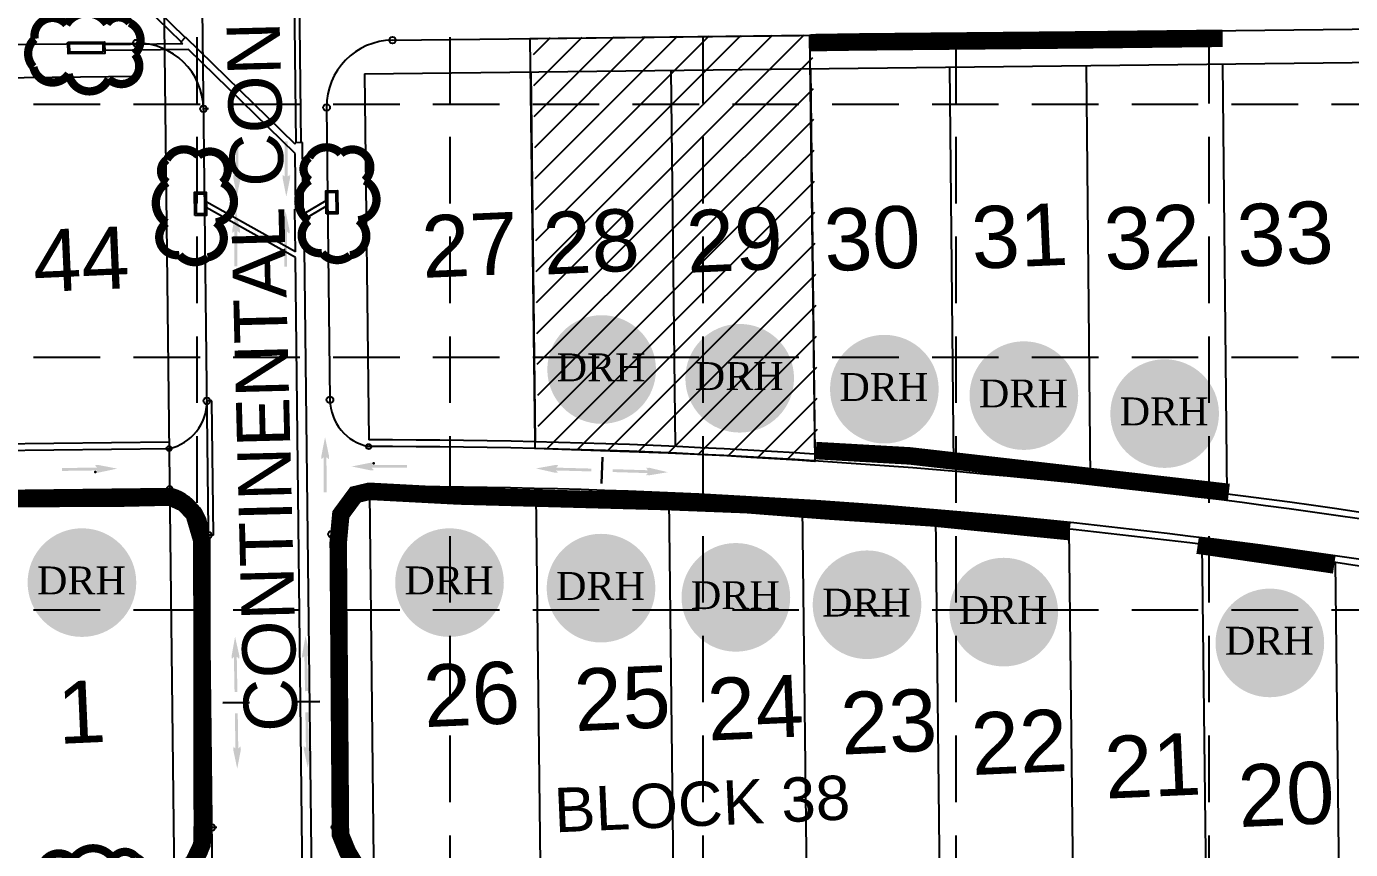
# Model space of a CAD drawing. Header units: feet. Extents: x 6037 to 11520, y 4436 to 7866.
# Drawn here: x 8891.8 to 9339.5, y 7096.5 to 7374.8 of the extents above; entities that cross this region are included whole.
import ezdxf
from ezdxf.enums import TextEntityAlignment as Align

# ---------------------------------------------------------------- set-up
doc = ezdxf.new("R2010")
doc.units = ezdxf.units.FT
doc.header["$LTSCALE"] = 0.4
doc.header["$MEASUREMENT"] = 0
doc.linetypes.add('DASHED2', pattern=[0.375, 0.25, -0.125])
doc.linetypes.add('HIDDEN', pattern=[0.375, 0.25, -0.125])
for name, color, linetype in [('1 BLOCK NUMBER', 7, 'Continuous'), ('1 DR HORTON LOT', 7, 'Continuous'), ('1 EROSION BLANKET', 84, 'Continuous'), ('1 LOT NUMBER', 7, 'Continuous'), ('1 SODDED LOT', 2, 'Continuous'), ('1 STREET NAMES', 7, 'Continuous'), ('BASE', 7, 'Continuous'), ('grid', 254, 'HIDDEN'), ('LOTLINE', 7, 'Continuous'), ('PAVING', 7, 'Continuous'), ('ROW', 7, 'Continuous'), ('STORM', 7, 'Continuous'), ('STORM INLET', 7, 'Continuous')]:
    doc.layers.add(name, color=color, linetype=linetype)
doc.styles.add('DRHorton', font='dutcheb.ttf')
doc.styles.get("Standard").update_dxf_attribs({"font": 'ARIAL.TTF'})

# ---------------------------------------------------------------- blocks, each defined once
blk = doc.blocks.new('DRHorton')
h = blk.add_hatch(color=1)
h.paths.add_polyline_path([(78.7, 25.78, 1), (40.43, 25.78, 1)])
h.paths.add_polyline_path([(42.33, 17.91), (76.5, 17.91), (76.5, 34.87), (42.33, 34.87)], flags=24)
at = {"layer": 'BASE', "color": 176, "style": 'DRHorton'}
blk.add_text('DRH', height=9.814, dxfattribs=at).set_placement((59.39, 21.64), align=Align.CENTER)

msp = doc.modelspace()

# ---------------------------------------------------------------- hatches: boundary and pattern name
at = {"layer": '1 SODDED LOT'}
h = msp.add_hatch(dxfattribs=at)
h.set_pattern_fill('ANSI31', color=256, scale=60, style=0)
h.set_pattern_definition([(45, (1.0404, 0.2035), (-5.303301, 5.303301), [])])
h.paths.add_polyline_path([(9008.53, 6974.6), (9134.42, 6967.02), (9133.47, 6956.6), (9131.54, 6937.33), (9130.69, 6928.96), (9129.74, 6922.29), (8995.12, 6930.23), (8990.65, 6930.54), (8994.47, 6960.2), (8995.63, 6975.46)])
h.paths.add_polyline_path([(9433.17, 6958.76), (9434.56, 6821.06), (9481.59, 6807.52), (9503.83, 6801), (9527.2, 6795.3), (9525.52, 6937.37), (9495.09, 6947.16), (9463.79, 6959.09), (9432.98, 6970.84)])
h.paths.add_polyline_path([(10047.33, 5834.32), (10182.01, 5824.91), (10185.54, 5875.24), (10048.62, 5885.03), (10045.07, 5834.52)])
h.paths.add_polyline_path([(10015.61, 5592.88), (10151.56, 5562.68), (10159.65, 5603.99), (10164.04, 5630.25), (10025.39, 5652.24), (10020.74, 5627.8), (10017.92, 5612.96), (10013.47, 5593.46)])
h.paths.add_polyline_path([(10001.02, 5534.4), (10134.33, 5496.27), (10117.37, 5440.96), (10113.17, 5430.26), (9981.25, 5477.53), (9986.71, 5493.88), (9998.81, 5534.75)])
h.paths.add_polyline_path([(8799.81, 5797.59), (8937.91, 5755.17), (8938.9, 5756.45), (8958.34, 5776.68), (8971.05, 5789.68), (8987.33, 5807.76), (8991.83, 5813.31), (8833.38, 5856.27), (8823.88, 5843.5), (8818.25, 5836.24), (8806.07, 5822.02), (8789.55, 5805.99)])
h.paths.add_polyline_path([(9300.86, 5666.12), (9335.76, 5647.91), (9418.14, 5605.29), (9427.47, 5598.82), (9416.17, 5581.98), (9407.87, 5566.52), (9399.6, 5547.98), (9398.58, 5545.68), (9270.59, 5612.1), (9260.79, 5617.66), (9264.35, 5619.48), (9272.04, 5625.27), (9278.98, 5632.54), (9285.49, 5642.04), (9296.99, 5660.6), (9299.41, 5664.2)])
h.paths.add_polyline_path([(9340.08, 5715.39), (9464.44, 5650.81), (9471.9, 5665.11), (9485.45, 5691.05), (9497.8, 5716.36), (9366.29, 5768.24), (9363.2, 5761.05), (9353.39, 5741.52), (9342.13, 5722.47), (9338.29, 5716.72)])
h.paths.add_polyline_path([(9575.04, 5805.5), (9699.56, 5777.94), (9697.43, 5767), (9689.85, 5736.06), (9681.15, 5706.88), (9670.6, 5677.08), (9660.32, 5651.86), (9651.88, 5632.23), (9534.79, 5688.63), (9524.72, 5694.73), (9530.18, 5705.7), (9536.33, 5720.39), (9540.47, 5730.38), (9548.04, 5751.39), (9553.09, 5767.16), (9557.74, 5782.44), (9563.95, 5808.53)])
h.paths.add_polyline_path([(9726.84, 5864.8), (9850.23, 5856.11), (9861.56, 5855.03), (9857.07, 5792.94), (9720.09, 5803.4), (9717.86, 5803.51), (9721.19, 5826.2), (9724.62, 5864.88)])
h.paths.add_polyline_path([(8953.4, 6034.44), (8960.95, 6160.21), (8982.9, 6158.85), (9005.64, 6157.5), (8997.66, 6020.48), (8952.71, 6023.22)])
h.paths.add_polyline_path([(8959.68, 6176.03), (8967.87, 6310.87), (8926.31, 6313.26), (8921.04, 6312.92), (8915.32, 6310.92), (8910.33, 6307.6), (8906.7, 6303.25), (8904.1, 6297.98), (8902.96, 6292.11), (8897.01, 6193.57), (8897.65, 6188.07), (8900.03, 6183.13), (8903.86, 6179.3), (8908.93, 6176.9), (8959.51, 6173.84)])
h.paths.add_polyline_path([(9499.02, 6148.72), (9507.23, 6283.66), (9518.73, 6282.1), (9550.35, 6277.76), (9556.25, 6276.32), (9561.3, 6273.54), (9565.54, 6269.55), (9568.56, 6264.64), (9570.23, 6259.15), (9570.43, 6253.33), (9561.8, 6154.72), (9560.55, 6149.13), (9557.71, 6144.74), (9553.75, 6141.56), (9549.07, 6139.73), (9511.31, 6144.43), (9504.23, 6145.25), (9499.03, 6146.07)])
h.paths.add_polyline_path([(9616.4, 6639.76), (9623.9, 6765.68), (9637.72, 6764.23), (9667.99, 6762.45), (9672.71, 6762.18), (9683.29, 6762.04), (9705.81, 6761.75), (9712.07, 6761.79), (9713.53, 6624.57), (9675.56, 6624.82), (9645.77, 6626.2), (9637.69, 6626.58), (9624.42, 6627.76), (9615.7, 6628.44)])
h.paths.add_polyline_path([(9758.38, 6636.24), (9757.19, 6762.27), (9892.09, 6763.63), (9893.75, 6626.41), (9758.46, 6625.12)])
h.paths.add_polyline_path([(10276.02, 6641.94), (10402.1, 6638.45), (10399.41, 6548.36), (10262.19, 6552.34), (10264.77, 6642.37)])
h.paths.add_polyline_path([(10162.18, 6764.13), (10163.55, 6629.1), (10208.43, 6629.06), (10214.14, 6629.7), (10219.62, 6631.8), (10224.34, 6635.28), (10227.99, 6639.82), (10230.35, 6645.12), (10231.28, 6650.89), (10234.09, 6750.49), (10233.44, 6755.78), (10231.28, 6760.36), (10227.77, 6764.09), (10223.32, 6766.55), (10162.12, 6766.38)])
h.paths.add_polyline_path([(9983.41, 6638.56), (9982.19, 6764.52), (10071.97, 6765.47), (10073.53, 6628.21), (9983.46, 6627.25)])
h.paths.add_polyline_path([(10282.43, 6866.9), (10408.37, 6863.35), (10409.72, 6910.83), (10272.54, 6914.57), (10271.15, 6867.18)])
h.paths.add_polyline_path([(10068.44, 6781.19), (10067.14, 6916.19), (10159.96, 6917.12), (10161.91, 6779.88), (10068.46, 6778.92)])
h.paths.add_polyline_path([(9787.01, 6902.09), (9788.35, 6776.07), (9813.49, 6776.33), (9835, 6776.55), (9833.5, 6913.82), (9786.81, 6913.38)])
h.paths.add_polyline_path([(9951.87, 7083.82), (9953.28, 6948.73), (9998.33, 6949.29), (10043.36, 6949.77), (10041.76, 7087.02), (9951.84, 7086.06)])
h.paths.add_polyline_path([(9562.98, 6974.31), (9561.11, 7137.79), (9567.67, 7130.99), (9580.62, 7117.52), (9591.81, 7108.25), (9604.22, 7100.07), (9606.76, 7098.83), (9608.2, 6953.74), (9598.74, 6955.01), (9584.78, 6957.88), (9567.75, 6961.39), (9562.91, 6962.64)])
h.paths.add_polyline_path([(9435.73, 7364), (9435.71, 7375.29), (9481.86, 7375.76), (9483.65, 7182.98), (9466.88, 7186.54), (9459.14, 7188.22), (9453.85, 7189.21), (9448.24, 7190.29), (9442.2, 7191.42), (9437.34, 7192.33)])
h.paths.add_polyline_path([(9064.85, 7234.57), (9063.18, 7371.02), (9157.64, 7372.07), (9159.44, 7227.99), (9159.44, 7227.96), (9153.62, 7228.32), (9137.74, 7229.3), (9129.68, 7229.81), (9109.82, 7230.72), (9073.88, 7232.01), (9064.89, 7232.31)])
h.paths.add_polyline_path([(9061.33, 7539.74), (9061.33, 7541.98), (9107.39, 7542.52), (9109.06, 7405.25), (9062.74, 7404.72)])
at = {"layer": 'PAVING'}
h = msp.add_hatch(color=256, dxfattribs=at)
edge = h.paths.add_edge_path()
edge.add_line((8961.9, 7324.85), (8962.46, 7324.24))
edge.add_line((8962.46, 7324.24), (8962.52, 7336.15))
edge.add_line((8962.52, 7336.15), (8963.49, 7336.15))
edge.add_line((8963.49, 7336.15), (8963.43, 7324.24))
edge.add_line((8963.43, 7324.24), (8964.11, 7324.85))
edge.add_line((8964.11, 7324.85), (8964.11, 7324.85))
edge.add_ellipse((8964.16, 7324.24), major_axis=(0.003, 0.63), ratio=0.285714, start_angle=-125.8315, end_angle=14.4967, ccw=False)
edge.add_line((8964.3, 7323.87), (8964.3, 7323.87))
edge.add_line((8964.3, 7323.87), (8962.94, 7317.43))
edge.add_line((8962.94, 7317.43), (8961.69, 7323.89))
edge.add_line((8961.69, 7323.89), (8961.69, 7323.89))
edge.add_ellipse((8961.84, 7324.25), major_axis=(0.003, 0.63), ratio=0.285714, start_angle=-17.1827, end_angle=124.7269, ccw=False)
edge.add_line((8961.9, 7324.85), (8961.9, 7324.85))
edge.add_line((8961.9, 7324.85), (8961.9, 7324.85))
edge.add_line((8961.9, 7324.85), (8961.9, 7324.85))
h = msp.add_hatch(color=256, dxfattribs=at)
edge = h.paths.add_edge_path()
edge.add_line((8978.57, 7324.67), (8979.14, 7324.06))
edge.add_line((8979.14, 7324.06), (8979.13, 7335.97))
edge.add_line((8979.13, 7335.97), (8980.1, 7335.98))
edge.add_line((8980.1, 7335.98), (8980.11, 7324.07))
edge.add_line((8980.11, 7324.07), (8980.79, 7324.68))
edge.add_line((8980.79, 7324.68), (8980.79, 7324.69))
edge.add_ellipse((8980.84, 7324.08), major_axis=(-0.001, 0.63), ratio=0.285714, start_angle=-125.8315, end_angle=14.4967, ccw=False)
edge.add_line((8980.98, 7323.71), (8980.98, 7323.71))
edge.add_line((8980.98, 7323.71), (8979.66, 7317.26))
edge.add_line((8979.66, 7317.26), (8978.37, 7323.71))
edge.add_line((8978.37, 7323.71), (8978.38, 7323.71))
edge.add_ellipse((8978.52, 7324.07), major_axis=(-0.001, 0.63), ratio=0.285714, start_angle=-17.1827, end_angle=124.7269, ccw=False)
edge.add_line((8978.58, 7324.67), (8978.57, 7324.67))
edge.add_line((8978.57, 7324.67), (8978.57, 7324.67))
edge.add_line((8978.57, 7324.67), (8978.57, 7324.67))
h = msp.add_hatch(color=256, dxfattribs=at)
edge = h.paths.add_edge_path()
edge.add_line((8961.58, 7305.04), (8962.14, 7305.65))
edge.add_line((8962.14, 7305.65), (8962.12, 7293.74))
edge.add_line((8962.12, 7293.74), (8963.09, 7293.74))
edge.add_line((8963.09, 7293.74), (8963.11, 7305.65))
edge.add_line((8963.11, 7305.65), (8963.79, 7305.03))
edge.add_line((8963.79, 7305.03), (8963.8, 7305.03))
edge.add_ellipse((8963.84, 7305.64), major_axis=(-0.001, -0.63), ratio=0.285714, start_angle=345.5033, end_angle=485.8315)
edge.add_line((8963.99, 7306), (8963.99, 7306))
edge.add_line((8963.99, 7306), (8962.67, 7312.45))
edge.add_line((8962.67, 7312.45), (8961.38, 7306))
edge.add_line((8961.38, 7306), (8961.38, 7306.01))
edge.add_ellipse((8961.53, 7305.65), major_axis=(-0.001, -0.63), ratio=0.285714, start_angle=235.2731, end_angle=377.1827)
edge.add_line((8961.58, 7305.04), (8961.58, 7305.04))
edge.add_line((8961.58, 7305.04), (8961.58, 7305.04))
edge.add_line((8961.58, 7305.04), (8961.58, 7305.04))
h = msp.add_hatch(color=256, dxfattribs=at)
edge = h.paths.add_edge_path()
edge.add_line((8978.37, 7304.86), (8978.93, 7305.47))
edge.add_line((8978.93, 7305.47), (8978.98, 7293.56))
edge.add_line((8978.98, 7293.56), (8979.95, 7293.57))
edge.add_line((8979.95, 7293.57), (8979.9, 7305.48))
edge.add_line((8979.9, 7305.48), (8980.59, 7304.86))
edge.add_line((8980.59, 7304.86), (8980.59, 7304.86))
edge.add_ellipse((8980.63, 7305.47), major_axis=(0.002, -0.63), ratio=0.285714, start_angle=345.5033, end_angle=485.8315)
edge.add_line((8980.78, 7305.84), (8980.77, 7305.84))
edge.add_line((8980.77, 7305.84), (8979.42, 7312.28))
edge.add_line((8979.42, 7312.28), (8978.17, 7305.82))
edge.add_line((8978.17, 7305.82), (8978.17, 7305.82))
edge.add_ellipse((8978.32, 7305.47), major_axis=(0.002, -0.63), ratio=0.285714, start_angle=235.2731, end_angle=377.1827)
edge.add_line((8978.37, 7304.86), (8978.37, 7304.86))
edge.add_line((8978.37, 7304.86), (8978.37, 7304.86))
edge.add_line((8978.37, 7304.86), (8978.37, 7304.86))
h = msp.add_hatch(color=256, dxfattribs=at)
edge = h.paths.add_edge_path()
edge.add_line((8991.71, 7228.55), (8992.27, 7229.16))
edge.add_line((8992.27, 7229.16), (8992.32, 7217.25))
edge.add_line((8992.32, 7217.25), (8993.28, 7217.26))
edge.add_line((8993.28, 7217.26), (8993.24, 7229.17))
edge.add_line((8993.24, 7229.17), (8993.92, 7228.55))
edge.add_line((8993.92, 7228.55), (8993.92, 7228.55))
edge.add_ellipse((8993.97, 7229.16), major_axis=(0.002, -0.63), ratio=0.285714, start_angle=345.5033, end_angle=485.8315)
edge.add_line((8994.11, 7229.53), (8994.11, 7229.53))
edge.add_line((8994.11, 7229.53), (8992.76, 7235.97))
edge.add_line((8992.76, 7235.97), (8991.5, 7229.51))
edge.add_line((8991.5, 7229.51), (8991.5, 7229.51))
edge.add_ellipse((8991.65, 7229.15), major_axis=(0.002, -0.63), ratio=0.285714, start_angle=235.2731, end_angle=377.1827)
edge.add_line((8991.71, 7228.55), (8991.71, 7228.55))
edge.add_line((8991.71, 7228.55), (8991.71, 7228.55))
edge.add_line((8991.71, 7228.55), (8991.71, 7228.55))
at = {"layer": 'PAVING', "linetype": 'Continuous', "lineweight": 30}
h = msp.add_hatch(color=256, dxfattribs=at)
edge = h.paths.add_edge_path()
edge.add_line((8915.06, 7226.34), (8915.69, 7225.66))
edge.add_line((8915.69, 7225.66), (8903.78, 7225.49))
edge.add_line((8903.78, 7225.49), (8903.8, 7224.52))
edge.add_line((8903.8, 7224.52), (8915.7, 7224.69))
edge.add_line((8915.7, 7224.69), (8915.1, 7224.12))
edge.add_line((8915.1, 7224.12), (8915.1, 7224.12))
edge.add_ellipse((8915.71, 7224.08), major_axis=(-0.63, -0.009), ratio=0.285714, start_angle=342.8173, end_angle=484.7269)
edge.add_line((8916.07, 7223.93), (8916.07, 7223.93))
edge.add_line((8916.07, 7223.93), (8922.5, 7225.3))
edge.add_line((8922.5, 7225.3), (8916.03, 7226.54))
edge.add_line((8916.03, 7226.54), (8916.03, 7226.54))
edge.add_ellipse((8915.67, 7226.39), major_axis=(-0.63, -0.009), ratio=0.285714, start_angle=234.1685, end_angle=374.4967)
edge.add_line((8915.06, 7226.34), (8915.06, 7226.34))
edge.add_line((8915.06, 7226.34), (8915.06, 7226.34))
h = msp.add_hatch(color=256, dxfattribs=at)
edge = h.paths.add_edge_path()
edge.add_line((9009.17, 7224.9), (9008.55, 7225.58))
edge.add_line((9008.55, 7225.58), (9020.46, 7225.6))
edge.add_line((9020.46, 7225.6), (9020.46, 7226.57))
edge.add_line((9020.46, 7226.57), (9008.55, 7226.55))
edge.add_line((9008.55, 7226.55), (9009.15, 7227.11))
edge.add_line((9009.15, 7227.11), (9009.16, 7227.11))
edge.add_ellipse((9008.55, 7227.17), major_axis=(0.63, 0.001), ratio=0.285714, start_angle=342.8173, end_angle=484.7269)
edge.add_line((9008.19, 7227.31), (9008.2, 7227.31))
edge.add_line((9008.2, 7227.31), (9001.75, 7226.02))
edge.add_line((9001.75, 7226.02), (9008.2, 7224.71))
edge.add_line((9008.2, 7224.71), (9008.19, 7224.71))
edge.add_ellipse((9008.56, 7224.85), major_axis=(0.63, 0.001), ratio=0.285714, start_angle=234.1685, end_angle=374.4967)
edge.add_line((9009.17, 7224.9), (9009.17, 7224.9))
edge.add_line((9009.17, 7224.9), (9009.17, 7224.9))
h = msp.add_hatch(color=256, dxfattribs=at)
edge = h.paths.add_edge_path()
edge.add_line((9071.45, 7224.09), (9070.86, 7224.67))
edge.add_line((9070.86, 7224.67), (9082.77, 7224.35))
edge.add_line((9082.77, 7224.35), (9082.8, 7225.31))
edge.add_line((9082.8, 7225.31), (9070.89, 7225.63))
edge.add_line((9070.89, 7225.63), (9071.53, 7226.3))
edge.add_line((9071.53, 7226.3), (9071.53, 7226.3))
edge.add_ellipse((9070.92, 7226.36), major_axis=(0.63, -0.017), ratio=0.285714, start_angle=345.5033, end_angle=485.8315)
edge.add_line((9070.56, 7226.52), (9070.56, 7226.52))
edge.add_line((9070.56, 7226.52), (9064.08, 7225.36))
edge.add_line((9064.08, 7225.36), (9070.49, 7223.91))
edge.add_line((9070.49, 7223.91), (9070.49, 7223.91))
edge.add_ellipse((9070.85, 7224.05), major_axis=(0.63, -0.017), ratio=0.285714, start_angle=235.2731, end_angle=377.1827)
edge.add_line((9071.46, 7224.09), (9071.45, 7224.09))
edge.add_line((9071.45, 7224.09), (9071.45, 7224.09))
edge.add_line((9071.45, 7224.09), (9071.45, 7224.09))
h = msp.add_hatch(color=256, dxfattribs=at)
edge = h.paths.add_edge_path()
edge.add_line((9101.25, 7223.24), (9101.87, 7223.78))
edge.add_line((9101.87, 7223.78), (9089.97, 7224.14))
edge.add_line((9089.97, 7224.14), (9089.99, 7225.11))
edge.add_line((9089.99, 7225.11), (9101.9, 7224.75))
edge.add_line((9101.9, 7224.75), (9101.3, 7225.45))
edge.add_line((9101.3, 7225.45), (9101.3, 7225.45))
edge.add_ellipse((9101.91, 7225.48), major_axis=(-0.63, 0.019), ratio=0.285714, start_angle=-125.8315, end_angle=14.4967, ccw=False)
edge.add_line((9102.28, 7225.61), (9102.28, 7225.61))
edge.add_line((9102.28, 7225.61), (9108.69, 7224.09))
edge.add_line((9108.69, 7224.09), (9102.2, 7223.01))
edge.add_line((9102.2, 7223.01), (9102.2, 7223.01))
edge.add_ellipse((9101.85, 7223.17), major_axis=(-0.63, 0.019), ratio=0.285714, start_angle=-17.1827, end_angle=124.7269, ccw=False)
edge.add_line((9101.25, 7223.24), (9101.25, 7223.24))
edge.add_line((9101.25, 7223.24), (9101.25, 7223.24))
edge.add_line((9101.25, 7223.24), (9101.25, 7223.24))
h = msp.add_hatch(color=256, dxfattribs=at)
edge = h.paths.add_edge_path()
edge.add_line((8961.39, 7161.02), (8961.94, 7161.64))
edge.add_line((8961.94, 7161.64), (8962.16, 7149.73))
edge.add_line((8962.16, 7149.73), (8963.13, 7149.75))
edge.add_line((8963.13, 7149.75), (8962.91, 7161.65))
edge.add_line((8962.91, 7161.65), (8963.61, 7161.05))
edge.add_line((8963.61, 7161.05), (8963.61, 7161.05))
edge.add_ellipse((8963.64, 7161.66), major_axis=(0.011, -0.63), ratio=0.285714, start_angle=345.5033, end_angle=485.8315)
edge.add_line((8963.78, 7162.03), (8963.78, 7162.03))
edge.add_line((8963.78, 7162.03), (8962.34, 7168.45))
edge.add_line((8962.34, 7168.45), (8961.17, 7161.97))
edge.add_line((8961.17, 7161.97), (8961.17, 7161.98))
edge.add_ellipse((8961.33, 7161.62), major_axis=(0.011, -0.63), ratio=0.285714, start_angle=235.2731, end_angle=377.1827)
edge.add_line((8961.39, 7161.02), (8961.39, 7161.02))
edge.add_line((8961.39, 7161.02), (8961.39, 7161.02))
edge.add_line((8961.39, 7161.02), (8961.39, 7161.02))
h = msp.add_hatch(color=256, dxfattribs=at)
edge = h.paths.add_edge_path()
edge.add_line((8985.23, 7161.32), (8985.78, 7161.94))
edge.add_line((8985.78, 7161.94), (8985.99, 7150.03))
edge.add_line((8985.99, 7150.03), (8986.96, 7150.04))
edge.add_line((8986.96, 7150.04), (8986.75, 7161.95))
edge.add_line((8986.75, 7161.95), (8987.44, 7161.35))
edge.add_line((8987.44, 7161.35), (8987.44, 7161.34))
edge.add_ellipse((8987.48, 7161.96), major_axis=(0.011, -0.63), ratio=0.285714, start_angle=345.5033, end_angle=485.8315)
edge.add_line((8987.62, 7162.33), (8987.61, 7162.33))
edge.add_line((8987.61, 7162.33), (8986.17, 7168.75))
edge.add_line((8986.17, 7168.75), (8985.01, 7162.27))
edge.add_line((8985.01, 7162.27), (8985.01, 7162.28))
edge.add_ellipse((8985.16, 7161.92), major_axis=(0.011, -0.63), ratio=0.285714, start_angle=235.2731, end_angle=377.1827)
edge.add_line((8985.23, 7161.32), (8985.23, 7161.32))
edge.add_line((8985.23, 7161.32), (8985.23, 7161.32))
edge.add_line((8985.23, 7161.32), (8985.23, 7161.32))
h = msp.add_hatch(color=256, dxfattribs=at)
edge = h.paths.add_edge_path()
edge.add_line((8961.88, 7131.22), (8962.46, 7130.62))
edge.add_line((8962.46, 7130.62), (8962.28, 7142.53))
edge.add_line((8962.28, 7142.53), (8963.24, 7142.54))
edge.add_line((8963.24, 7142.54), (8963.42, 7130.64))
edge.add_line((8963.42, 7130.64), (8964.1, 7131.26))
edge.add_line((8964.1, 7131.26), (8964.1, 7131.27))
edge.add_ellipse((8964.15, 7130.66), major_axis=(-0.009, 0.63), ratio=0.285714, start_angle=-125.8315, end_angle=14.4967, ccw=False)
edge.add_line((8964.3, 7130.29), (8964.3, 7130.29))
edge.add_line((8964.3, 7130.29), (8963.07, 7123.82))
edge.add_line((8963.07, 7123.82), (8961.7, 7130.26))
edge.add_line((8961.7, 7130.26), (8961.7, 7130.26))
edge.add_ellipse((8961.84, 7130.62), major_axis=(-0.009, 0.63), ratio=0.285714, start_angle=-17.1827, end_angle=124.7269, ccw=False)
edge.add_line((8961.88, 7131.22), (8961.88, 7131.22))
edge.add_line((8961.88, 7131.22), (8961.88, 7131.22))
edge.add_line((8961.88, 7131.22), (8961.88, 7131.22))
h = msp.add_hatch(color=256, dxfattribs=at)
edge = h.paths.add_edge_path()
edge.add_line((8985.72, 7131.52), (8986.29, 7130.92))
edge.add_line((8986.29, 7130.92), (8986.11, 7142.83))
edge.add_line((8986.11, 7142.83), (8987.08, 7142.84))
edge.add_line((8987.08, 7142.84), (8987.26, 7130.94))
edge.add_line((8987.26, 7130.94), (8987.93, 7131.56))
edge.add_line((8987.93, 7131.56), (8987.94, 7131.57))
edge.add_ellipse((8987.99, 7130.96), major_axis=(-0.009, 0.63), ratio=0.285714, start_angle=-125.8315, end_angle=14.4967, ccw=False)
edge.add_line((8988.14, 7130.59), (8988.14, 7130.59))
edge.add_line((8988.14, 7130.59), (8986.91, 7124.12))
edge.add_line((8986.91, 7124.12), (8985.53, 7130.56))
edge.add_line((8985.53, 7130.56), (8985.53, 7130.56))
edge.add_ellipse((8985.68, 7130.92), major_axis=(-0.009, 0.63), ratio=0.285714, start_angle=-17.1827, end_angle=124.7269, ccw=False)
edge.add_line((8985.72, 7131.52), (8985.72, 7131.52))
edge.add_line((8985.72, 7131.52), (8985.72, 7131.52))
edge.add_line((8985.72, 7131.52), (8985.72, 7131.52))

# ---------------------------------------------------------------- linework, layer by layer
at = {"layer": '1 EROSION BLANKET', "const_width": 5.92}
for points in [[(9156.85, 7369.36), (9173.85, 7369.62), (9251.8, 7370.34), (9296.22, 7370.84)], [(9298.34, 7217.26), (9190.46, 7229.6), (9158.73, 7231.4)], [(8882.98, 7215.13), (8924.19, 7215.32), (8940.46, 7215.68), (8945.12, 7213.53), (8948.47, 7209.94), (8951.1, 7200.98), (8951.25, 7104.62), (8951.11, 7098.05), (8948.24, 7092.04), (8941.12, 7086.29), (8934.42, 7084.11), (8924.42, 7083.7), (8919.3, 7083.76), (8913.61, 7083.22), (8908.14, 7083.15), (8884.85, 7083.24)], [(9245.7, 7060.98), (9157.93, 7075.53), (9109.26, 7080.1), (9064.37, 7082.63), (9014.41, 7084.33), (9004.06, 7089.5), (9000.4, 7095.58), (8997.97, 7101.51), (8997.21, 7200.27), (8998.09, 7209.8), (9003.04, 7216.51), (9007.46, 7217.57), (9008.71, 7217.57), (9037.79, 7216.04), (9108.71, 7214.14), (9135.11, 7213.11), (9162.83, 7210.97), (9198.32, 7208.63), (9244.54, 7203.98)], [(9287.79, 7199.41), (9333.97, 7192.73)]]:
    msp.add_lwpolyline(points, dxfattribs=at)
at = {"layer": '1 SODDED LOT'}
msp.add_lwpolyline([(9063.81, 7234.36), (9062.14, 7370.81), (9156.6, 7371.87), (9158.4, 7227.79), (9158.4, 7227.76), (9152.58, 7228.11), (9136.69, 7229.1), (9128.64, 7229.61), (9108.78, 7230.52), (9072.84, 7231.81), (9063.85, 7232.11)], close=True, dxfattribs=at)
at = {"layer": 'BASE', "color": 170, "const_width": 2.8}
for points in [[(8905.31, 7375.51, 0.520567), (8905.31, 7375.51, 0.765195), (8894.59, 7370.64, 0.417879), (8894.14, 7361.12, 0.6649), (8906.08, 7358.81, 0.744833), (8919.59, 7357.12, 0.975642), (8928.38, 7365.51, 0.520567), (8926.7, 7376.1, 0.520567), (8918.96, 7375.71, 0.540264), (8905.31, 7375.51)], [(8939.07, 7308.42, 0.520567), (8939.07, 7308.42, 0.765195), (8943.55, 7297.53, 0.417879), (8953.05, 7296.74, 0.6649), (8955.8, 7308.59, 0.744833), (8957.97, 7322.02, 0.975642), (8949.91, 7331.11, 0.520567), (8939.26, 7329.82, 0.520567), (8939.38, 7322.07, 0.540264), (8939.07, 7308.42)], [(8987.25, 7309.12, 0.520567), (8987.25, 7309.12, 0.765195), (8991.73, 7298.22, 0.417879), (9001.23, 7297.43, 0.6649), (9003.98, 7309.28, 0.744833), (9006.14, 7322.72, 0.975642), (8998.09, 7331.81, 0.520567), (8987.44, 7330.51, 0.520567), (8987.55, 7322.76, 0.540264), (8987.25, 7309.12)], [(8907.41, 7093.02, 0.520567), (8907.41, 7093.02, 0.765195), (8896.75, 7087.99, 0.417879), (8896.45, 7078.47, 0.6649), (8908.42, 7076.33, 0.744833), (8921.95, 7074.84, 0.975642), (8930.62, 7083.35, 0.520567), (8928.78, 7093.92, 0.520567), (8921.05, 7093.41, 0.540264), (8907.41, 7093.02)]]:
    msp.add_lwpolyline(points, format="xyb", close=True, dxfattribs=at)
at = {"layer": 'grid', "color": 252, "linetype": 'DASHED2', "ltscale": 225}
for p, q in [((8949.42, 7776.26), (8949.42, 4782.14)), ((9034.95, 7776.26), (9034.95, 4782.14)), ((9120.49, 7776.26), (9120.49, 4782.14)), ((9206.02, 7776.26), (9206.02, 4782.14)), ((9291.56, 7776.26), (9291.56, 4782.14)), ((6126.74, 7348.58), (11429.95, 7348.58)), ((6126.74, 7263.05), (11429.95, 7263.05)), ((6126.74, 7177.51), (11429.95, 7177.51))]:
    msp.add_line(p, q, dxfattribs=at)
at = {"layer": 'LOTLINE'}
for p, q in [((9109.62, 7360.06), (9111.08, 7232.77)), ((9156.87, 7360.6), (9158.37, 7230.18)), ((9205.41, 7226.61), (9204.04, 7361.14)), ((9251.59, 7222.14), (9250.17, 7361.67)), ((9297.78, 7216.72), (9296.3, 7362.2)), ((9062.36, 7359.51), (9063.8, 7234.37)), ((9064.01, 7216.36), (9065.44, 7091.57)), ((9109.04, 7214.84), (9110.49, 7088.53)), ((9154.08, 7212.41), (9155.56, 7083.88)), ((9199.13, 7209.08), (9200.64, 7077.61)), ((9244.19, 7204.82), (9245.74, 7069.7)), ((9289.26, 7199.65), (9290.86, 7060.1)), ((9334.34, 7193.54), (9336.01, 7048.77))]:
    msp.add_line(p, q, dxfattribs=at)
at = {"layer": 'PAVING'}
for p, q in [((9015.54, 7370.23), (9625.43, 7377.25)), ((7952.8, 7357.99), (8928.9, 7369.23)), ((8953.35, 7347), (8951.66, 7346.98)), ((8993.29, 7347.46), (8994.43, 7248.54)), ((8954.49, 7248.2), (8952.8, 7248.18)), ((8955.01, 7202.78), (8954.49, 7248.2)), ((7931.88, 7220.46), (8940.05, 7232.07)), ((7932.03, 7206.96), (8940.2, 7218.57)), ((8994.95, 7203.12), (8996.1, 7104.04)), ((8955.01, 7202.78), (8953.32, 7202.76)), ((8956.15, 7103.97), (8954.46, 7103.95))]:
    msp.add_line(p, q, dxfattribs=at)
at = {"layer": 'PAVING', "linetype": 'Continuous', "lineweight": 30}
for p, q in [((9086.53, 7229.22), (9086.23, 7220.23)), ((8967.2, 7146.19), (8958.2, 7146.09)), ((8991.04, 7146.49), (8982.04, 7146.38))]:
    msp.add_line(p, q, dxfattribs=at)
at = {"layer": 'PAVING', "flags": 128}
msp.add_lwpolyline([(8901.88, 6735.71), (8935.94, 6872.73, 0.063874), (8955.22, 7038.11), (8949.47, 7537.65)], format="xyb", dxfattribs=at)
at = {"layer": 'PAVING'}
for centre, radius in [((8928.9, 7369.23), 1.13), ((9015.54, 7370.23), 1.13), ((8951.66, 7346.98), 1.13), ((8993.29, 7347.46), 1.13), ((8952.8, 7248.18), 1.13), ((8994.43, 7248.54), 1.13), ((8940.05, 7232.07), 0.844), ((9007.53, 7232.74), 0.844), ((8940.2, 7218.57), 0.844), ((9007.73, 7219.23), 0.844), ((8953.32, 7202.76), 1.13), ((8994.95, 7203.12), 1.13), ((8954.46, 7103.95), 1.13), ((8996.1, 7104.04), 1.13)]:
    msp.add_circle(centre, radius, dxfattribs=at)
for centre, radius, start, end in [((8929.16, 7346.72), 22.5, 0.6596, 90.6596), ((9015.8, 7347.72), 22.5, 90.6596, 180.659), ((8936.49, 7247.99), 16.32, 282.6001, 0.6596), ((9010.75, 7248.73), 16.32, 180.6596, 258.6385), ((9011, 4975.56), 2257.18, 77.08471, 90.08814), ((8937.01, 7202.57), 16.32, 0.6596, 78.7191), ((9011.27, 7203.31), 16.32, 102.5189, 180.6596), ((9011, 4975.56), 2243.68, 77.08471, 90.08355), ((8931.96, 7103.69), 22.5, 270.6596, 0.6596), ((9018.6, 7104.3), 22.5, 180.6596, 269.2483)]:
    msp.add_arc(centre, radius, start, end, dxfattribs=at)
at = {"layer": 'PAVING', "linetype": 'Continuous', "lineweight": 30}
for p in [(9009.15, 7227.11), (8915.1, 7224.12)]:
    msp.add_point(p, dxfattribs=at)
at = {"layer": 'ROW'}
for p, q in [((8935.63, 7615.63), (8942.28, 7037.96)), ((9006.1, 7358.86), (9648.06, 7366.25)), ((7930.43, 7346.48), (8929.03, 7357.98)), ((9006.1, 7358.86), (9007.53, 7234.99)), ((7931.85, 7222.71), (8940.02, 7234.32)), ((9007.74, 7216.98), (9009.16, 7093.14)), ((7932.06, 7204.71), (8940.23, 7216.32))]:
    msp.add_line(p, q, dxfattribs=at)
for radius, end in [(2259.43, 90.08813), (2241.43, 90.08355)]:
    msp.add_arc((9011, 4975.56), radius, 77.08471, end, dxfattribs=at)
at = {"layer": 'STORM', "color": 5}
for p, q in [((8983.02, 7335.53), (8981.93, 7430.1)), ((8984.71, 7335.55), (8983.62, 7430.12)), ((8944.1, 7369.68), (8910.81, 7402.22)), ((8945.48, 7371.09), (8913.6, 7402.25)), ((8944.62, 7368.98), (8918.22, 7368.68)), ((8944, 7369.58), (8945.58, 7371.19)), ((8944.62, 7368.98), (8944, 7369.58)), ((8982.61, 7335.01), (8945.58, 7371.19)), ((8946.61, 7367.04), (8918.24, 7366.71)), ((8982.64, 7331.82), (8946.61, 7367.04)), ((8985.13, 7335.55), (8982.6, 7335.52)), ((8982.61, 7335.01), (8982.6, 7335.52)), ((8985.39, 7313.13), (8985.13, 7335.55)), ((8982.86, 7313.1), (8982.64, 7331.82)), ((8982.74, 7298.6), (8952.59, 7315.55)), ((8985.69, 7311.63), (8993.09, 7316.02)), ((8982.77, 7296.65), (8952.61, 7313.6)), ((8985.67, 7313.14), (8982.58, 7313.1)), ((8982.74, 7298.6), (8982.58, 7313.1)), ((8985.69, 7311.63), (8985.67, 7313.14)), ((8985.71, 7309.68), (8993.11, 7314.07)), ((8988.72, 7047.97), (8985.71, 7309.68)), ((8985.63, 7047.93), (8982.77, 7296.65))]:
    msp.add_line(p, q, dxfattribs=at)
at = {"layer": 'STORM INLET', "flags": 128}
for points in [[(8905.83, 7369.53), (8918.21, 7369.66), (8918.25, 7365.73), (8905.87, 7365.59)], [(8906.4, 7368.97), (8917.65, 7369.1), (8917.68, 7366.28), (8906.43, 7366.16)], [(8993.14, 7311.43), (8993.06, 7319.3), (8996.99, 7319.35), (8997.08, 7311.47)], [(8948.7, 7310.92), (8948.61, 7318.79), (8952.55, 7318.84), (8952.64, 7310.96)], [(8949.26, 7311.49), (8949.18, 7318.24), (8951.99, 7318.27), (8952.07, 7311.52)], [(8993.7, 7312), (8993.62, 7318.75), (8996.44, 7318.78), (8996.51, 7312.03)]]:
    msp.add_lwpolyline(points, close=True, dxfattribs=at)

# ---------------------------------------------------------------- block references
at = {"layer": '1 DR HORTON LOT', "xscale": 0.9600000000000364, "yscale": 0.9600000000000364, "zscale": 0.96}
for p in [(9029.1, 7234.07), (9075.77, 7231.11), (9124.68, 7227.42), (9171.85, 7225.24), (9219.45, 7219.16), (8853.38, 7162), (8977.66, 7162), (9028.88, 7160.13), (9074.47, 7157.01), (9118.82, 7154.51), (9165.04, 7152.02), (9255.02, 7141.6)]:
    msp.add_blockref('DRHorton', p, dxfattribs=at)

# ---------------------------------------------------------------- texts
at = {"layer": '1 BLOCK NUMBER'}
msp.add_text('BLOCK 38', height=15, rotation=2.5387, dxfattribs=at).set_placement((9070.18, 7109.75), align=Align.MIDDLE_LEFT)
at = {"layer": '1 LOT NUMBER', "color": 7}
for s, p in [('31', (9211.28, 7303.33)), ('32', (9256.08, 7302.89)), ('33', (9301.04, 7304.03)), ('27', (9025.38, 7300.27)), ('28', (9066.45, 7301.4)), ('29', (9114.87, 7302)), ('30', (9161.45, 7302.51)), ('44', (8893.96, 7295.41)), ('26', (9025.98, 7148.33)), ('25', (9076.89, 7146.97)), ('24', (9121.94, 7143.8)), ('1', (8902.25, 7142.68)), ('23', (9167.01, 7139.04)), ('22', (9211.16, 7132.13)), ('21', (9256.27, 7124.16)), ('20', (9301.39, 7114.53))]:
    msp.add_text(s, height=21, rotation=2.5387, dxfattribs=at).set_placement(p, align=Align.MIDDLE_LEFT)
at = {"layer": '1 STREET NAMES', "color": 7}
msp.add_text('CONTINENTAL CONGRESS PARKWAY', height=18, rotation=91.453, dxfattribs=at).set_placement((8974.47, 7136.24), align=Align.MIDDLE_LEFT)

doc.saveas('drawing.dxf')
